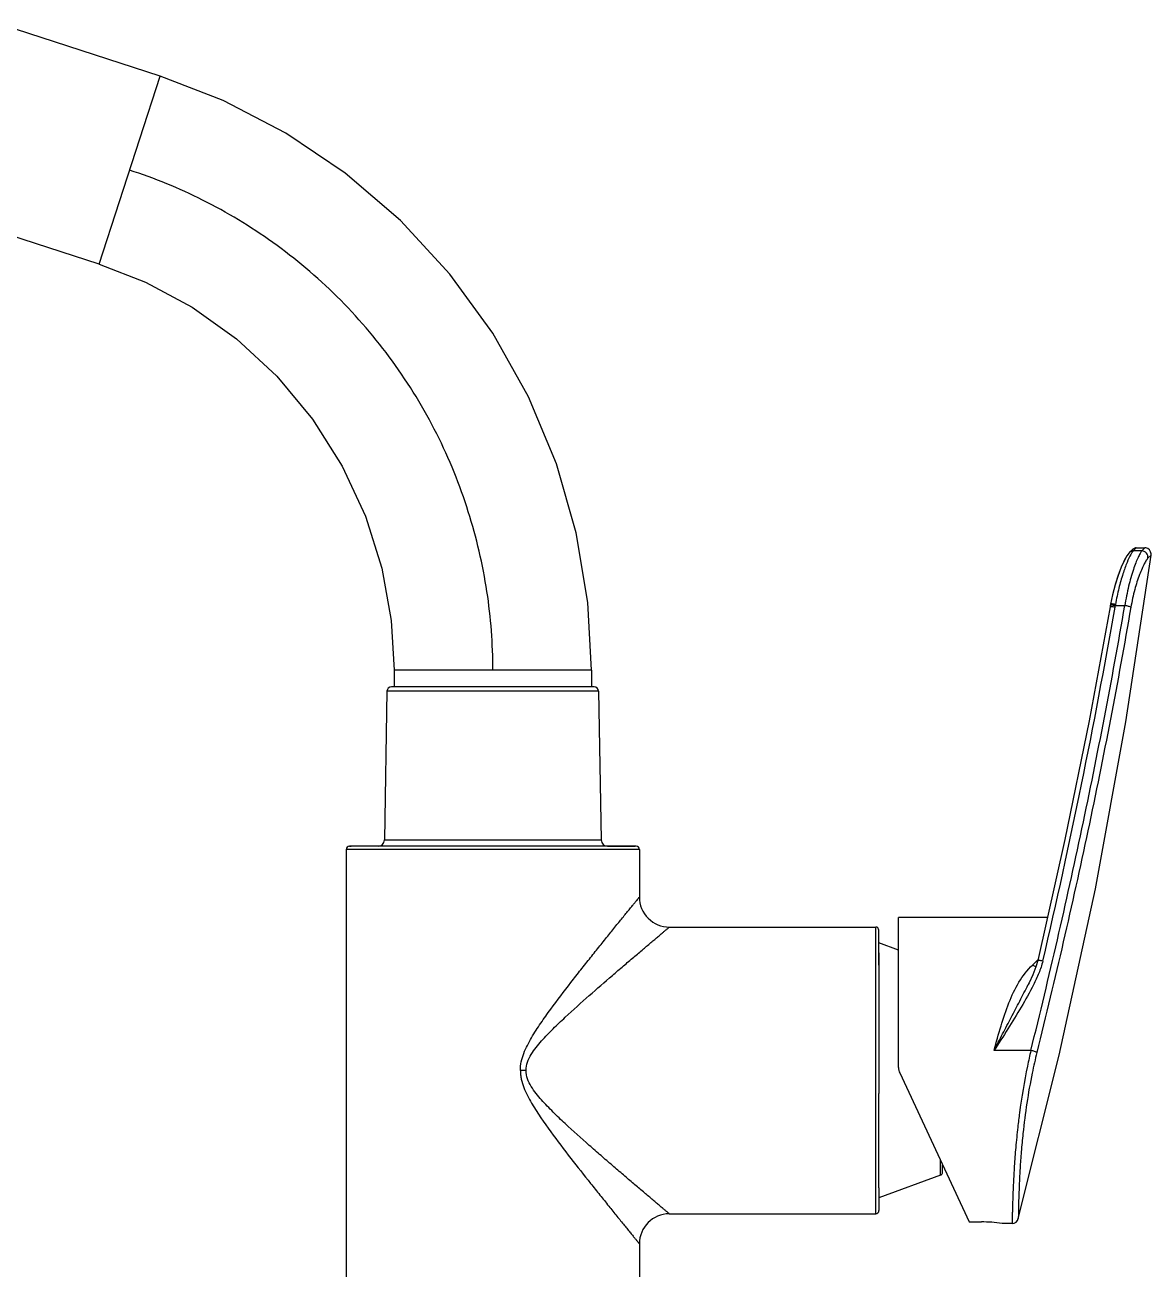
# Model space of a CAD drawing. Header units: millimetres. Extents: x 120 to 1856, y -818 to 764.
# Drawn here: x 1471.3 to 1648.1, y -648.9 to -453.6 of the extents above; entities that cross this region are included whole.
import ezdxf

# ---------------------------------------------------------------- set-up
doc = ezdxf.new("R2010")
doc.units = ezdxf.units.MM
doc.header["$LTSCALE"] = 0.1

msp = doc.modelspace()

# ---------------------------------------------------------------- linework, layer by layer
at = {"color": 7, "linetype": 'Continuous'}
for p, q in [((1492.5506, -461.7044), (1467.747, -453.6452)), ((1482.971, -491.1871), (1492.5506, -461.7044)), ((1482.971, -491.1871), (1464.3493, -485.1366)), ((1644.6664, -536.4644), (1644.6603, -536.4709)), ((1644.6662, -536.4646), (1644.6603, -536.4709)), ((1644.7118, -536.4181), (1644.6662, -536.4646)), ((1644.9735, -536.1599), (1644.7118, -536.4181)), ((1644.7223, -536.4077), (1644.7119, -536.418)), ((1645.2013, -535.9362), (1644.9735, -536.1599)), ((1645.2453, -536.2287), (1644.994, -536.2626)), ((1645.2712, -536.1998), (1645.023, -536.2337)), ((1646.6178, -536.1998), (1645.2712, -536.1998)), ((1645.3794, -536.0907), (1645.2848, -536.1862)), ((1645.7612, -535.7079), (1645.3794, -536.0907)), ((1645.7612, -535.7079), (1647.0413, -535.7079)), ((1647.094, -535.708), (1646.6178, -536.1998)), ((1648.0852, -536.8411), (1647.6003, -537.3176)), ((1643.4088, -538.7403), (1642.9265, -539.989)), ((1643.8879, -537.6916), (1643.6446, -538.2222)), ((1644.304, -536.9485), (1643.8879, -537.6916)), ((1642.9265, -539.989), (1642.4497, -541.4622)), ((1642.4497, -541.4622), (1642.0257, -543.0696)), ((1641.7158, -544.5573), (1641.6832, -544.7423)), ((1642.0257, -543.0696), (1641.7158, -544.5574)), ((1641.6832, -544.7423), (1641.6412, -544.9874)), ((1642.4719, -544.7716), (1643.9619, -544.7716)), ((1560.2669, -554.9079), (1529.2669, -554.9079)), ((1529.2669, -554.9079), (1529.2669, -557.5179)), ((1560.2669, -554.9079), (1560.2669, -557.5179)), ((1528.1549, -558.2057), (1527.7477, -581.5354)), ((1561.3789, -558.2057), (1528.1549, -558.2057)), ((1560.6789, -557.5179), (1528.8549, -557.5179)), ((1561.3789, -558.2057), (1561.7861, -581.5354)), ((1527.7477, -581.5354), (1561.7861, -581.5354)), ((1634.5704, -581.4589), (1630.3154, -600.473)), ((1521.77, -583.0167), (1521.7669, -677.0172)), ((1557.6443, -583.0185), (1521.77, -583.0167)), ((1567.2698, -582.5179), (1522.2703, -582.5179)), ((1522.2734, -582.5179), (1522.5233, -582.5178)), ((1526.7479, -582.5179), (1522.4403, -582.5179)), ((1567.77, -583.0177), (1557.6443, -583.0185)), ((1562.7859, -582.5179), (1567.0998, -582.518)), ((1567.77, -583.0177), (1567.7698, -590.5104)), ((1572.4701, -595.2106), (1604.8652, -595.2082)), ((1604.8699, -617.7082), (1604.8652, -595.2082)), ((1631.8294, -593.7079), (1608.4449, -593.7079)), ((1608.4449, -617.2645), (1608.4449, -593.7079)), ((1605.3666, -597.7079), (1605.3653, -595.7081)), ((1608.4449, -598.8457), (1605.3654, -597.7079)), ((1605.3676, -601.2079), (1605.3666, -597.7079)), ((1605.3671, -599.2765), (1605.37, -621.3384)), ((1628.7885, -604.2509), (1628.7896, -604.2489)), ((1629.224, -614.5753), (1623.4368, -614.5753)), ((1549.9832, -617.7122), (1549.099, -617.712)), ((1604.8686, -640.2082), (1604.8699, -617.7082)), ((1608.6323, -618.1098), (1619.5332, -641.4869)), ((1605.3699, -636.1292), (1605.37, -621.3384)), ((1615.0415, -634.1323), (1615.0424, -631.8562)), ((1615.3684, -633.4435), (1615.3688, -632.5562)), ((1615.0415, -634.1323), (1605.3684, -637.7079)), ((1615.3681, -633.6633), (1615.3684, -633.4435)), ((1605.3699, -636.1258), (1605.3692, -639.0319)), ((1605.3696, -637.7079), (1605.3688, -639.6309)), ((1572.4675, -640.2106), (1604.8686, -640.2082)), ((1605.3688, -639.6309), (1605.3685, -639.7081)), ((1619.5332, -641.4869), (1621.4449, -641.4869)), ((1626.2797, -641.7079), (1624.6949, -641.7079)), ((1567.768, -644.9104), (1567.7669, -677.0187))]:
    msp.add_line(p, q, dxfattribs=at)
for points in [[(1560.2669, -554.9079), (1559.705, -544.2759), (1557.8626, -533.3386), (1554.7546, -522.5181), (1550.3846, -512.0128), (1544.7708, -502.0277), (1538.0224, -492.7426), (1530.2589, -484.3221), (1521.6182, -476.9254), (1512.2897, -470.6329), (1502.4613, -465.5091), (1492.5506, -461.7044)], [(1482.971, -491.1871), (1490.2444, -494.0152), (1497.5715, -497.9635), (1504.5171, -502.9076), (1510.8735, -508.7906), (1516.4537, -515.5093), (1521.1237, -522.8911), (1524.7605, -530.7556), (1527.3224, -538.8929), (1528.8195, -547.0875), (1529.2669, -554.9079)], [(1627.2456, -640.9667), (1633.6837, -615.298), (1639.3373, -589.2381), (1644.1487, -563.0097), (1648.0853, -536.8415)], [(1644.6648, -536.4661), (1644.2974, -536.9573), (1643.8686, -537.73), (1643.3984, -538.7632), (1642.9106, -540.0338), (1642.4397, -541.4963), (1642.0207, -543.0912), (1641.7158, -544.5573)], [(1645.7612, -535.708), (1645.6573, -535.7147), (1645.4115, -535.7883), (1645.2013, -535.9362)], [(1648.0852, -536.8409), (1648.0926, -536.6536), (1648.0191, -536.3279), (1647.8422, -536.0444), (1647.5817, -535.8349), (1647.2672, -535.7231), (1647.0941, -535.708)], [(1641.6412, -544.9874), (1638.3656, -562.8438), (1634.5685, -581.4678)], [(1630.3155, -600.473), (1630.0141, -601.4785), (1629.5301, -602.689), (1628.9365, -603.9553), (1628.7887, -604.2506)]]:
    msp.add_lwpolyline(points, dxfattribs=at)
for centre, radius, start, end in [((1645.2161, -536.9895), 0.7602, 131.432259, 136.48482), ((1645.2466, -536.9649), 0.7648, 133.268353, 134.363527), ((1645.2151, -536.9885), 0.7587, 130.3179, 131.430803), ((1645.26, -536.9514), 0.7646, 126.151051, 134.685557), ((1645.893, -536.7837), 0.8529, 136.79853, 139.405559), ((1642.7777, -533.7017), 3.5296, 314.946427, 315.25926), ((1658.8545, -547.3269), 16.5807, 170.468547, 171.134475), ((680.3567, -377.5629), 976.5377, 346.8003385, 350.1261323), ((1568.1114, -532.1641), 75.4217, 350.18633, 350.37727), ((1528.8548, -558.2179), 0.7, 89.993634, 178.999906), ((1560.679, -558.2179), 0.7, 1.000094, 90.000108), ((1526.7478, -581.5179), 1, 270.005441, 359.000088), ((1562.786, -581.5179), 1, 180.999912, 269.994559), ((1522.2707, -583.0179), 0.5, 90.061266, 179.99783), ((1567.2694, -583.018), 0.5, 0.009325, 89.938384), ((1572.4698, -590.5105), 4.7, 179.998553, 270.003021), ((1604.8653, -595.7082), 0.5, 359.994957, 90.004256), ((1612.7986, -583.3241), 24.4318, 313.054105, 315.492513), ((1614.3029, -584.8278), 22.305, 315.538257, 315.664135), ((1614.5338, -585.0531), 21.9824, 315.66357, 316.02063), ((1610.4449, -617.2645), 2, 180, 205), ((1739.0234, -639.1728), 112.5676, 172.451072, 173.590495), ((1614.8681, -633.6633), 0.5, 290.286815, 0.004256), ((1572.468, -644.9106), 4.7, 90.00569, 179.997661), ((1604.8685, -639.7082), 0.5, 270.004256, 0.016218), ((1621.4205, -665.8456), 24.3588, 82.274687, 89.942598), ((1626.2797, -640.7079), 1, 270.000099, 345.002141)]:
    msp.add_arc(centre, radius, start, end, dxfattribs=at)
for points, knots in [([(1544.7669, -554.9079), (1544.7911, -550.7808), (1544.1401, -542.3501), (1541.2126, -529.8345), (1536.265, -517.6055), (1529.2928, -506.2109), (1520.6123, -496.0573), (1510.5117, -487.5718), (1499.5127, -480.92), (1491.6944, -477.697), (1487.7608, -476.4458)], [0, 0, 0, 0, 0.11955036, 0.2437426, 0.37097594, 0.49999357, 0.62900944, 0.75623964, 0.88043357, 1, 1, 1, 1]), ([(1644.9169, -536.7287), (1644.6922, -537.1326), (1644.2407, -538.1425), (1643.6014, -539.9121), (1642.9792, -542.1138), (1642.6464, -543.7263), (1642.5027, -544.5814)], [0, 0, 0, 0, 0.1682051, 0.40148061, 0.6844704, 1, 1, 1, 1]), ([(1646.6178, -536.1998), (1646.5158, -536.3145), (1646.3116, -536.6469), (1646.0041, -537.2671), (1645.6551, -538.1102), (1645.1232, -539.5976), (1644.4955, -541.8303), (1644.1212, -543.7408), (1643.9619, -544.7716)], [0, 0, 0, 0, 0.05100806, 0.12848905, 0.23034802, 0.35384331, 0.65337302, 1, 1, 1, 1]), ([(1645.2453, -536.2287), (1645.2195, -536.2587), (1645.0968, -536.4164), (1644.9947, -536.5888), (1644.9169, -536.7287)], [0, 0, 0, 0, 0.19814671, 1, 1, 1, 1]), ([(1647.6003, -537.3176), (1647.6295, -537.049), (1647.4465, -536.4625), (1646.8887, -536.2064), (1646.6178, -536.1998)], [0, 0, 0, 0, 0.49926664, 1, 1, 1, 1]), ([(1647.6003, -537.3176), (1647.5016, -537.4201), (1647.2913, -537.7094), (1646.9839, -538.2636), (1646.6301, -539.0138), (1646.0938, -540.3452), (1645.4518, -542.3571), (1645.0791, -544.0909), (1644.9124, -545.028)], [0, 0, 0, 0, 0.05189073, 0.12955963, 0.231087, 0.35415889, 0.65286966, 1, 1, 1, 1]), ([(1642.472, -544.7716), (1642.373, -544.7551), (1642.1892, -544.7291), (1641.9491, -544.7073), (1641.7872, -544.7075), (1641.7094, -544.7191), (1641.6846, -544.7341), (1641.6832, -544.7423)], [0, 0, 0, 0, 0.37583652, 0.69363355, 0.90870336, 0.96896852, 1, 1, 1, 1]), ([(1642.5027, -544.5814), (1642.4044, -544.5638), (1642.2249, -544.5362), (1641.9734, -544.515), (1641.8281, -544.5159), (1641.7202, -544.5332), (1641.7158, -544.5573)], [0, 0, 0, 0, 0.37506202, 0.69236851, 0.90777486, 1, 1, 1, 1]), ([(1629.224, -614.5753), (1632.0867, -603.0318), (1637.4362, -579.8513), (1641.9491, -556.4916), (1643.9619, -544.7716)], [0, 0, 0, 0, 0.50003436, 1, 1, 1, 1]), ([(1644.9124, -545.028), (1642.8935, -556.7579), (1638.3734, -580.1393), (1633.0223, -603.3427), (1630.1585, -614.8983)], [0, 0, 0, 0, 0.49994043, 1, 1, 1, 1]), ([(1642.4295, -545.0193), (1642.3307, -545.0025), (1642.147, -544.9759), (1641.9071, -544.9534), (1641.7453, -544.953), (1641.6675, -544.9644), (1641.6426, -544.9793), (1641.6412, -544.9874)], [0, 0, 0, 0, 0.37587028, 0.69366374, 0.90871735, 0.96897526, 1, 1, 1, 1]), ([(1644.9125, -545.028), (1644.8715, -545.0013), (1644.7532, -544.9554), (1644.4387, -544.8607), (1644.1628, -544.8055), (1643.9619, -544.7716)], [0, 0, 0, 0, 0.14863832, 0.38113657, 1, 1, 1, 1]), ([(1549.099, -617.712), (1549.1064, -617.2532), (1549.191, -616.3329), (1549.6108, -615.0171), (1550.1801, -613.7691), (1551.0551, -612.1745), (1552.2842, -610.2799), (1554.3459, -607.3899), (1556.462, -604.6143), (1558.5665, -601.9293), (1560.0885, -600.0152), (1561.5524, -598.1903), (1562.9329, -596.4718), (1564.2086, -594.8919), (1565.1915, -593.6776), (1565.8996, -592.8047), (1566.3595, -592.2396), (1566.764, -591.7443), (1567.1052, -591.3299), (1567.3833, -590.9911), (1567.5605, -590.7778), (1567.6757, -590.6221), (1567.7121, -590.5818), (1567.7698, -590.4904), (1567.7698, -590.5104)], [0, 0, 0, 0, 0.04132443, 0.08257848, 0.1237286, 0.16474856, 0.24627534, 0.32693062, 0.48444675, 0.5605405, 0.63416675, 0.70467697, 0.77123633, 0.83269146, 0.88755302, 0.91193129, 0.93391076, 0.95319093, 0.96945484, 0.9824625, 0.99211037, 0.99563397, 0.99819376, 1, 1, 1, 1]), ([(1549.9832, -617.7122), (1549.9831, -617.2668), (1550.1631, -616.3726), (1550.7797, -615.1795), (1551.5552, -614.0924), (1552.6954, -612.7408), (1554.2238, -611.1665), (1556.7202, -608.7916), (1559.833, -606.0086), (1562.9001, -603.3462), (1565.2363, -601.3422), (1566.8532, -599.9629), (1568.3419, -598.6982), (1569.4866, -597.7287), (1570.3094, -597.0332), (1570.8424, -596.5829), (1571.31, -596.1884), (1571.7048, -595.8552), (1572.0208, -595.5896), (1572.2308, -595.411), (1572.3561, -595.3077), (1572.4138, -595.2554), (1572.4517, -595.2301), (1572.4651, -595.2119), (1572.4701, -595.2106)], [0, 0, 0, 0, 0.04148747, 0.08299061, 0.12439811, 0.16565799, 0.24760647, 0.32861465, 0.48659285, 0.63647026, 0.70693059, 0.77329901, 0.83443762, 0.88887884, 0.9130289, 0.93478729, 0.95387564, 0.97000965, 0.98291123, 0.99233193, 0.99567167, 0.99807152, 0.99951663, 1, 1, 1, 1]), ([(1631.0945, -600.5505), (1631.0143, -600.8743), (1630.8281, -601.5161), (1630.344, -602.7612), (1629.3548, -604.8806), (1627.7248, -607.7991), (1625.6139, -611.2077), (1624.157, -613.4492), (1623.4368, -614.5753)], [0, 0, 0, 0, 0.06241975, 0.12486785, 0.24979414, 0.49976181, 0.74985572, 1, 1, 1, 1]), ([(1623.4368, -614.5753), (1623.7812, -613.287), (1624.4868, -610.7745), (1625.6867, -607.1555), (1627.1953, -603.8507), (1628.6419, -601.9582), (1629.478, -601.1767)], [0, 0, 0, 0, 0.26916421, 0.52668887, 0.76899657, 1, 1, 1, 1]), ([(1629.4781, -601.1768), (1629.5259, -601.2016), (1629.7089, -601.2897), (1629.9032, -601.3561), (1630.0497, -601.3855)], [0, 0, 0, 0, 0.26493533, 1, 1, 1, 1]), ([(1631.0945, -600.5505), (1630.9973, -600.5282), (1630.8167, -600.4913), (1630.5804, -600.4551), (1630.4202, -600.4452), (1630.3428, -600.4519), (1630.3173, -600.465), (1630.3155, -600.473)], [0, 0, 0, 0, 0.37651589, 0.69447479, 0.9091743, 0.96917696, 1, 1, 1, 1]), ([(1623.4369, -614.5751), (1623.8768, -613.7028), (1624.7829, -611.9771), (1626.1331, -609.393), (1627.4723, -606.8212), (1628.3551, -605.1077), (1628.7886, -604.2502)], [0, 0, 0, 0, 0.25200841, 0.50277931, 0.75212239, 1, 1, 1, 1]), ([(1629.224, -614.5753), (1629.0298, -615.3888), (1628.3097, -618.6349), (1627.7585, -621.9177), (1627.4314, -624.3845)], [0, 0, 0, 0, 0.2515468, 1, 1, 1, 1]), ([(1630.1585, -614.8983), (1629.8942, -615.9662), (1628.9437, -620.1616), (1628.3088, -624.4251), (1627.9733, -627.6083)], [0, 0, 0, 0, 0.25578186, 1, 1, 1, 1]), ([(1630.1589, -614.8984), (1630.1183, -614.8692), (1630.002, -614.8149), (1629.6932, -614.6985), (1629.4217, -614.6235), (1629.224, -614.5753)], [0, 0, 0, 0, 0.15117842, 0.38448696, 1, 1, 1, 1]), ([(1549.099, -617.712), (1549.0926, -617.9413), (1549.1248, -618.4006), (1549.2615, -619.3078), (1549.7473, -620.8404), (1551.2265, -623.659), (1553.8007, -627.311), (1556.9545, -631.4601), (1559.557, -634.7503), (1561.5511, -637.2327), (1562.9322, -638.9502), (1564.2055, -640.5312), (1565.1893, -641.7441), (1565.8976, -642.616), (1566.3577, -643.1814), (1566.7618, -643.6769), (1567.1037, -644.0952), (1567.3475, -644.392), (1567.5063, -644.586), (1567.5979, -644.697), (1567.6676, -644.785), (1567.7226, -644.8474), (1567.7471, -644.8883), (1567.768, -644.9044), (1567.768, -644.9104)], [0, 0, 0, 0, 0.02066559, 0.04132563, 0.08255792, 0.16468349, 0.326873, 0.48444218, 0.63419628, 0.70469714, 0.77125091, 0.83271246, 0.88754708, 0.91191784, 0.93389896, 0.95320018, 0.96951563, 0.982563, 0.98778792, 0.99210909, 0.99550297, 0.99795677, 0.99945927, 1, 1, 1, 1]), ([(1572.4676, -640.2106), (1572.4624, -640.2102), (1572.4494, -640.1897), (1572.411, -640.1667), (1572.3535, -640.1131), (1572.2707, -640.0456), (1572.1661, -639.9567), (1571.9827, -639.8027), (1571.702, -639.566), (1571.307, -639.2331), (1570.8395, -638.8387), (1570.3064, -638.3886), (1569.4837, -637.6932), (1568.339, -636.724), (1566.8504, -635.4597), (1565.2336, -634.0807), (1563.5184, -632.6097), (1561.7289, -631.0631), (1559.2409, -628.8881), (1556.7179, -626.6327), (1554.2217, -624.2581), (1552.6935, -622.6839), (1551.5534, -621.3323), (1550.7783, -620.2451), (1550.1621, -619.0519), (1549.9828, -618.1576), (1549.9832, -617.7122)], [0, 0, 0, 0, 0.00048498, 0.00193138, 0.0043325, 0.00767344, 0.01193597, 0.01709597, 0.02999843, 0.04613257, 0.06522059, 0.08697814, 0.11112715, 0.165566, 0.22670198, 0.29306823, 0.36352663, 0.43719866, 0.51340256, 0.67138084, 0.75238972, 0.83433921, 0.87559974, 0.91700796, 0.95851181, 1, 1, 1, 1]), ([(1627.1594, -626.6065), (1627.0396, -627.6713), (1626.8373, -629.7155), (1626.6156, -632.632), (1626.4915, -634.8694), (1626.4194, -636.4789), (1626.3789, -637.5344), (1626.3481, -638.48), (1626.3255, -639.3104), (1626.3095, -640.021), (1626.2991, -640.5365), (1626.2927, -640.886), (1626.289, -641.1002), (1626.286, -641.2819), (1626.2838, -641.4311), (1626.2817, -641.5469), (1626.2814, -641.6239), (1626.2797, -641.6671), (1626.2812, -641.6898), (1626.2778, -641.699), (1626.2811, -641.7079), (1626.2797, -641.7079)], [0, 0, 0, 0, 0.2124308, 0.40716688, 0.57979526, 0.65663391, 0.72656384, 0.78919262, 0.84418663, 0.89124581, 0.93010241, 0.94638898, 0.96055014, 0.97256777, 0.98242466, 0.99010449, 0.99559781, 0.99752258, 0.99889838, 0.99972445, 1, 1, 1, 1]), ([(1627.9733, -627.6083), (1627.8727, -628.562), (1627.7039, -630.3867), (1627.5213, -632.9826), (1627.4012, -635.2742), (1627.3265, -637.2146), (1627.2885, -638.5938), (1627.2686, -639.493), (1627.2601, -640.0064), (1627.251, -640.4078), (1627.253, -640.6967), (1627.2405, -640.8687), (1627.2507, -640.9477), (1627.2456, -640.9667)], [0, 0, 0, 0, 0.21498431, 0.4107273, 0.58332097, 0.72937043, 0.84601722, 0.89258356, 0.93101149, 0.96109787, 0.98265388, 0.99558631, 1, 1, 1, 1])]:
    msp.add_open_spline(points, degree=3, knots=knots, dxfattribs=at)
for points in [[(1645.023, -536.2337), (1644.9122, -536.2675), (1644.8067, -536.3286), (1644.7224, -536.408)], [(1644.994, -536.2626), (1644.896, -536.2926), (1644.8023, -536.3437), (1644.7242, -536.41)], [(1645.2848, -536.1862), (1645.1188, -536.1822), (1644.9431, -536.2361), (1644.8089, -536.3341)]]:
    msp.add_open_spline(points, degree=3, dxfattribs=at)

doc.saveas('drawing.dxf')
